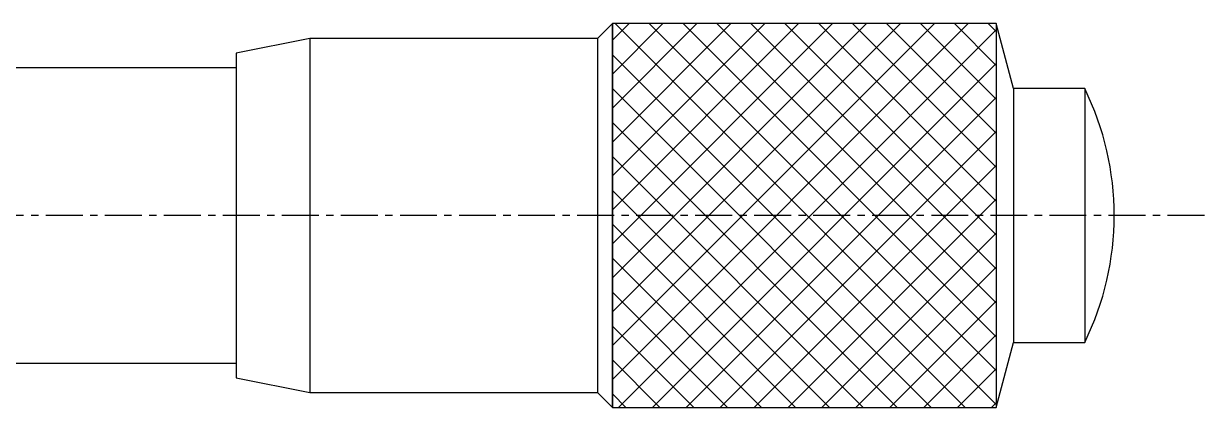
# Model space of a CAD drawing. Extents: x 56 to 220, y 78 to 232.
# Drawn here: x 180.04 to 220.04, y 92.2 to 105.2 of the extents above; entities that cross this region are included whole.
import ezdxf

# ---------------------------------------------------------------- set-up
doc = ezdxf.new("R2010")
doc.units = 0
doc.linetypes.add('CENTER', pattern=[2, 1.25, -0.25, 0.25, -0.25])
doc.layers.get('0').update_dxf_attribs({"linetype": 'CONTINUOUS'})

# ---------------------------------------------------------------- blocks, each defined once
blk = doc.blocks.new('*X9')
at = {"color": 0, "linetype": 'CONTINUOUS'}
for p, q in [((199.986, 93.144), (212.042, 105.2)), ((199.986, 94.293), (210.893, 105.2)), ((199.986, 95.442), (209.744, 105.2)), ((199.986, 96.591), (208.595, 105.2)), ((199.986, 97.74), (207.446, 105.2)), ((199.986, 98.889), (206.296, 105.2)), ((199.986, 100.038), (205.147, 105.2)), ((199.986, 101.187), (203.998, 105.2)), ((199.986, 102.336), (202.849, 105.2)), ((199.986, 103.485), (201.7, 105.2)), ((199.986, 104.634), (200.551, 105.2)), ((212.986, 92.296), (200.082, 105.2)), ((200.191, 92.2), (212.986, 104.995)), ((212.986, 93.445), (201.231, 105.2)), ((212.986, 94.594), (202.38, 105.2)), ((212.986, 95.743), (203.529, 105.2)), ((212.986, 96.892), (204.678, 105.2)), ((212.986, 98.041), (205.827, 105.2)), ((212.986, 99.19), (206.976, 105.2)), ((212.986, 100.339), (208.125, 105.2)), ((212.986, 101.488), (209.274, 105.2)), ((212.986, 102.637), (210.423, 105.2)), ((212.986, 103.786), (211.572, 105.2)), ((212.986, 104.935), (212.721, 105.2)), ((211.933, 92.2), (199.986, 104.147)), ((201.34, 92.2), (212.986, 103.846)), ((210.784, 92.2), (199.986, 102.998)), ((202.489, 92.2), (212.986, 102.696)), ((209.635, 92.2), (199.986, 101.849)), ((203.638, 92.2), (212.986, 101.547)), ((208.486, 92.2), (199.986, 100.7)), ((204.787, 92.2), (212.986, 100.398)), ((207.337, 92.2), (199.986, 99.551)), ((205.936, 92.2), (212.986, 99.249)), ((206.188, 92.2), (199.986, 98.401)), ((207.085, 92.2), (212.986, 98.1)), ((205.039, 92.2), (199.986, 97.252)), ((208.234, 92.2), (212.986, 96.951)), ((203.889, 92.2), (199.986, 96.103)), ((209.383, 92.2), (212.986, 95.802)), ((202.74, 92.2), (199.986, 94.954)), ((210.532, 92.2), (212.986, 94.653)), ((201.591, 92.2), (199.986, 93.805)), ((211.681, 92.2), (212.986, 93.504)), ((200.442, 92.2), (199.986, 92.656)), ((212.83, 92.2), (212.986, 92.355))]:
    blk.add_line(p, q, dxfattribs=at)
blk = doc.blocks.new('AID3745')
at = {"color": 7, "linetype": 'CONTINUOUS'}
for p, q in [((247.075, 102.5), (234.075, 102.5)), ((234.075, 89.5), (247.075, 89.5))]:
    blk.add_line(p, q, dxfattribs=at)
for points in [[(234.075, 89.5, 0), (234.075, 89.502, 0), (234.075, 89.5078, 0), (234.075, 89.5176, 0), (234.075, 89.5313, 0), (234.075, 89.5489, 0), (234.075, 89.5704, 0), (234.075, 89.5957, 0), (234.075, 89.6249, 0), (234.075, 89.6579, 0), (234.075, 89.6948, 0), (234.075, 89.7355, 0), (234.075, 89.7799, 0), (234.075, 89.8281, 0), (234.075, 89.88, 0), (234.075, 89.9355, 0), (234.075, 89.9948, 0), (234.075, 90.0576, 0), (234.075, 90.1241, 0), (234.075, 90.194, 0), (234.075, 90.2675, 0), (234.075, 90.3444, 0), (234.075, 90.4248, 0), (234.075, 90.5085, 0), (234.075, 90.5954, 0), (234.075, 90.6857, 0), (234.075, 90.7792, 0), (234.075, 90.8757, 0), (234.075, 90.9754, 0), (234.075, 91.0781, 0), (234.075, 91.1838, 0), (234.075, 91.2924, 0), (234.075, 91.4038, 0), (234.075, 91.518, 0), (234.075, 91.6349, 0), (234.075, 91.7544, 0), (234.075, 91.8764, 0), (234.075, 92.001, 0), (234.075, 92.128, 0), (234.075, 92.2572, 0), (234.075, 92.3888, 0), (234.075, 92.5225, 0), (234.075, 92.6583, 0), (234.075, 92.7962, 0), (234.075, 92.9359, 0), (234.075, 93.0775, 0), (234.075, 93.2209, 0), (234.075, 93.3659, 0), (234.075, 93.5126, 0), (234.075, 93.6607, 0), (234.075, 93.8102, 0), (234.075, 93.9611, 0), (234.075, 94.1131, 0), (234.075, 94.2664, 0), (234.075, 94.4206, 0), (234.075, 94.5758, 0), (234.075, 94.7319, 0), (234.075, 94.8887, 0), (234.075, 95.0463, 0), (234.075, 95.2043, 0), (234.075, 95.3629, 0), (234.075, 95.5218, 0), (234.075, 95.6811, 0), (234.075, 95.8405, 0), (234.075, 96, 0), (234.075, 96.1595, 0), (234.075, 96.3189, 0), (234.075, 96.4782, 0), (234.075, 96.6371, 0), (234.075, 96.7957, 0), (234.075, 96.9537, 0), (234.075, 97.1113, 0), (234.075, 97.2681, 0), (234.075, 97.4242, 0), (234.075, 97.5794, 0), (234.075, 97.7336, 0), (234.075, 97.8869, 0), (234.075, 98.0389, 0), (234.075, 98.1898, 0), (234.075, 98.3393, 0), (234.075, 98.4874, 0), (234.075, 98.6341, 0), (234.075, 98.7791, 0), (234.075, 98.9225, 0), (234.075, 99.0641, 0), (234.075, 99.2038, 0), (234.075, 99.3417, 0), (234.075, 99.4775, 0), (234.075, 99.6112, 0), (234.075, 99.7428, 0), (234.075, 99.872, 0), (234.075, 99.999, 0), (234.075, 100.124, 0), (234.075, 100.246, 0), (234.075, 100.365, 0), (234.075, 100.482, 0), (234.075, 100.596, 0), (234.075, 100.708, 0), (234.075, 100.816, 0), (234.075, 100.922, 0), (234.075, 101.025, 0), (234.075, 101.124, 0), (234.075, 101.221, 0), (234.075, 101.314, 0), (234.075, 101.405, 0), (234.075, 101.492, 0), (234.075, 101.575, 0), (234.075, 101.656, 0), (234.075, 101.732, 0), (234.075, 101.806, 0), (234.075, 101.876, 0), (234.075, 101.942, 0), (234.075, 102.005, 0), (234.075, 102.064, 0), (234.075, 102.12, 0), (234.075, 102.172, 0), (234.075, 102.22, 0), (234.075, 102.265, 0), (234.075, 102.305, 0), (234.075, 102.342, 0), (234.075, 102.375, 0), (234.075, 102.404, 0), (234.075, 102.43, 0), (234.075, 102.451, 0), (234.075, 102.469, 0), (234.075, 102.482, 0), (234.075, 102.492, 0), (234.075, 102.498, 0), (234.075, 102.5, 0)], [(247.075, 102.5, 0), (247.075, 102.498, 0), (247.075, 102.492, 0), (247.075, 102.482, 0), (247.075, 102.469, 0), (247.075, 102.451, 0), (247.075, 102.43, 0), (247.075, 102.404, 0), (247.075, 102.375, 0), (247.075, 102.342, 0), (247.075, 102.305, 0), (247.075, 102.265, 0), (247.075, 102.22, 0), (247.075, 102.172, 0), (247.075, 102.12, 0), (247.075, 102.064, 0), (247.075, 102.005, 0), (247.075, 101.942, 0), (247.075, 101.876, 0), (247.075, 101.806, 0), (247.075, 101.732, 0), (247.075, 101.656, 0), (247.075, 101.575, 0), (247.075, 101.492, 0), (247.075, 101.405, 0), (247.075, 101.314, 0), (247.075, 101.221, 0), (247.075, 101.124, 0), (247.075, 101.025, 0), (247.075, 100.922, 0), (247.075, 100.816, 0), (247.075, 100.708, 0), (247.075, 100.596, 0), (247.075, 100.482, 0), (247.075, 100.365, 0), (247.075, 100.246, 0), (247.075, 100.124, 0), (247.075, 99.999, 0), (247.075, 99.872, 0), (247.075, 99.7428, 0), (247.075, 99.6112, 0), (247.075, 99.4775, 0), (247.075, 99.3417, 0), (247.075, 99.2038, 0), (247.075, 99.0641, 0), (247.075, 98.9225, 0), (247.075, 98.7791, 0), (247.075, 98.6341, 0), (247.075, 98.4874, 0), (247.075, 98.3393, 0), (247.075, 98.1898, 0), (247.075, 98.0389, 0), (247.075, 97.8869, 0), (247.075, 97.7336, 0), (247.075, 97.5794, 0), (247.075, 97.4242, 0), (247.075, 97.2681, 0), (247.075, 97.1113, 0), (247.075, 96.9537, 0), (247.075, 96.7957, 0), (247.075, 96.6371, 0), (247.075, 96.4782, 0), (247.075, 96.3189, 0), (247.075, 96.1595, 0), (247.075, 96, 0), (247.075, 95.8405, 0), (247.075, 95.6811, 0), (247.075, 95.5218, 0), (247.075, 95.3629, 0), (247.075, 95.2043, 0), (247.075, 95.0463, 0), (247.075, 94.8887, 0), (247.075, 94.7319, 0), (247.075, 94.5758, 0), (247.075, 94.4206, 0), (247.075, 94.2664, 0), (247.075, 94.1131, 0), (247.075, 93.9611, 0), (247.075, 93.8102, 0), (247.075, 93.6607, 0), (247.075, 93.5126, 0), (247.075, 93.3659, 0), (247.075, 93.2209, 0), (247.075, 93.0775, 0), (247.075, 92.9359, 0), (247.075, 92.7962, 0), (247.075, 92.6583, 0), (247.075, 92.5225, 0), (247.075, 92.3888, 0), (247.075, 92.2572, 0), (247.075, 92.128, 0), (247.075, 92.001, 0), (247.075, 91.8764, 0), (247.075, 91.7544, 0), (247.075, 91.6349, 0), (247.075, 91.518, 0), (247.075, 91.4038, 0), (247.075, 91.2924, 0), (247.075, 91.1838, 0), (247.075, 91.0781, 0), (247.075, 90.9754, 0), (247.075, 90.8757, 0), (247.075, 90.7792, 0), (247.075, 90.6857, 0), (247.075, 90.5954, 0), (247.075, 90.5085, 0), (247.075, 90.4248, 0), (247.075, 90.3444, 0), (247.075, 90.2675, 0), (247.075, 90.194, 0), (247.075, 90.1241, 0), (247.075, 90.0576, 0), (247.075, 89.9948, 0), (247.075, 89.9355, 0), (247.075, 89.88, 0), (247.075, 89.8281, 0), (247.075, 89.7799, 0), (247.075, 89.7355, 0), (247.075, 89.6948, 0), (247.075, 89.6579, 0), (247.075, 89.6249, 0), (247.075, 89.5957, 0), (247.075, 89.5704, 0), (247.075, 89.5489, 0), (247.075, 89.5313, 0), (247.075, 89.5176, 0), (247.075, 89.5078, 0), (247.075, 89.502, 0), (247.075, 89.5, 0)]]:
    blk.add_polyline3d(points, dxfattribs=at)

msp = doc.modelspace()

# ---------------------------------------------------------------- linework, layer by layer
at = {"color": 7, "linetype": 'CONTINUOUS'}
for p, q in [((199.986, 105.2), (199.486, 104.7)), ((213.575, 103), (212.986, 105.2)), ((189.736, 104.7), (187.236, 104.2)), ((199.486, 104.7), (189.736, 104.7)), ((187.236, 103.7), (178.986, 103.7)), ((213.575, 103), (213.575, 94.4)), ((215.986, 103), (213.575, 103)), ((215.986, 103), (215.986, 94.4)), ((212.986, 92.2), (213.575, 94.4)), ((213.575, 94.4), (215.986, 94.4)), ((178.986, 93.7), (187.236, 93.7)), ((187.236, 93.2), (189.736, 92.7)), ((189.736, 92.7), (199.486, 92.7)), ((199.486, 92.7), (199.986, 92.2))]:
    msp.add_line(p, q, dxfattribs=at)
at = {"color": 3, "linetype": 'CONTINUOUS'}
for p, q in [((212.986, 105.2), (199.986, 105.2)), ((199.986, 92.2), (212.986, 92.2))]:
    msp.add_line(p, q, dxfattribs=at)
at = {"color": 1, "linetype": 'CENTER'}
msp.add_line((220.041, 98.7), (157.485, 98.7), dxfattribs=at)
at = {"color": 3, "linetype": 'CONTINUOUS'}
for points in [[(199.986, 105.2, 0), (199.986, 105.198, 0), (199.986, 105.192, 0), (199.986, 105.182, 0), (199.986, 105.168, 0), (199.986, 105.151, 0), (199.986, 105.129, 0), (199.986, 105.104, 0), (199.986, 105.075, 0), (199.986, 105.042, 0), (199.986, 105.005, 0), (199.986, 104.964, 0), (199.986, 104.92, 0), (199.986, 104.872, 0), (199.986, 104.82, 0), (199.986, 104.764, 0), (199.986, 104.705, 0), (199.986, 104.642, 0), (199.986, 104.576, 0), (199.986, 104.506, 0), (199.986, 104.432, 0), (199.986, 104.355, 0), (199.986, 104.275, 0), (199.986, 104.191, 0), (199.986, 104.104, 0), (199.986, 104.014, 0), (199.986, 103.921, 0), (199.986, 103.824, 0), (199.986, 103.724, 0), (199.986, 103.622, 0), (199.986, 103.516, 0), (199.986, 103.407, 0), (199.986, 103.296, 0), (199.986, 103.182, 0), (199.986, 103.065, 0), (199.986, 102.945, 0), (199.986, 102.823, 0), (199.986, 102.699, 0), (199.986, 102.572, 0), (199.986, 102.442, 0), (199.986, 102.311, 0), (199.986, 102.177, 0), (199.986, 102.041, 0), (199.986, 101.904, 0), (199.986, 101.764, 0), (199.986, 101.622, 0), (199.986, 101.479, 0), (199.986, 101.334, 0), (199.986, 101.187, 0), (199.986, 101.039, 0), (199.986, 100.889, 0), (199.986, 100.739, 0), (199.986, 100.587, 0), (199.986, 100.433, 0), (199.986, 100.279, 0), (199.986, 100.124, 0), (199.986, 99.968, 0), (199.986, 99.811, 0), (199.986, 99.653, 0), (199.986, 99.495, 0), (199.986, 99.337, 0), (199.986, 99.178, 0), (199.986, 99.019, 0), (199.986, 98.859, 0), (199.986, 98.7, 0), (199.986, 98.54, 0), (199.986, 98.381, 0), (199.986, 98.222, 0), (199.986, 98.063, 0), (199.986, 97.904, 0), (199.986, 97.746, 0), (199.986, 97.588, 0), (199.986, 97.432, 0), (199.986, 97.276, 0), (199.986, 97.12, 0), (199.986, 96.966, 0), (199.986, 96.813, 0), (199.986, 96.661, 0), (199.986, 96.51, 0), (199.986, 96.36, 0), (199.986, 96.212, 0), (199.986, 96.066, 0), (199.986, 95.921, 0), (199.986, 95.777, 0), (199.986, 95.636, 0), (199.986, 95.496, 0), (199.986, 95.358, 0), (199.986, 95.222, 0), (199.986, 95.088, 0), (199.986, 94.957, 0), (199.986, 94.828, 0), (199.986, 94.701, 0), (199.986, 94.576, 0), (199.986, 94.454, 0), (199.986, 94.335, 0), (199.986, 94.218, 0), (199.986, 94.103, 0), (199.986, 93.992, 0), (199.986, 93.883, 0), (199.986, 93.778, 0), (199.986, 93.675, 0), (199.986, 93.576, 0), (199.986, 93.479, 0), (199.986, 93.385, 0), (199.986, 93.295, 0), (199.986, 93.208, 0), (199.986, 93.124, 0), (199.986, 93.044, 0), (199.986, 92.967, 0), (199.986, 92.894, 0), (199.986, 92.824, 0), (199.986, 92.757, 0), (199.986, 92.695, 0), (199.986, 92.635, 0), (199.986, 92.58, 0), (199.986, 92.528, 0), (199.986, 92.48, 0), (199.986, 92.435, 0), (199.986, 92.394, 0), (199.986, 92.358, 0), (199.986, 92.325, 0), (199.986, 92.295, 0), (199.986, 92.27, 0), (199.986, 92.249, 0), (199.986, 92.231, 0), (199.986, 92.217, 0), (199.986, 92.207, 0), (199.986, 92.202, 0), (199.986, 92.2, 0)], [(212.986, 105.2, 0), (212.986, 105.198, 0), (212.986, 105.192, 0), (212.986, 105.182, 0), (212.986, 105.168, 0), (212.986, 105.151, 0), (212.986, 105.129, 0), (212.986, 105.104, 0), (212.986, 105.075, 0), (212.986, 105.042, 0), (212.986, 105.005, 0), (212.986, 104.964, 0), (212.986, 104.92, 0), (212.986, 104.872, 0), (212.986, 104.82, 0), (212.986, 104.764, 0), (212.986, 104.705, 0), (212.986, 104.642, 0), (212.986, 104.576, 0), (212.986, 104.506, 0), (212.986, 104.432, 0), (212.986, 104.355, 0), (212.986, 104.275, 0), (212.986, 104.191, 0), (212.986, 104.104, 0), (212.986, 104.014, 0), (212.986, 103.921, 0), (212.986, 103.824, 0), (212.986, 103.724, 0), (212.986, 103.622, 0), (212.986, 103.516, 0), (212.986, 103.407, 0), (212.986, 103.296, 0), (212.986, 103.182, 0), (212.986, 103.065, 0), (212.986, 102.945, 0), (212.986, 102.823, 0), (212.986, 102.699, 0), (212.986, 102.572, 0), (212.986, 102.443, 0), (212.986, 102.311, 0), (212.986, 102.177, 0), (212.986, 102.042, 0), (212.986, 101.904, 0), (212.986, 101.764, 0), (212.986, 101.622, 0), (212.986, 101.479, 0), (212.986, 101.334, 0), (212.986, 101.187, 0), (212.986, 101.039, 0), (212.986, 100.89, 0), (212.986, 100.739, 0), (212.986, 100.587, 0), (212.986, 100.433, 0), (212.986, 100.279, 0), (212.986, 100.124, 0), (212.986, 99.968, 0), (212.986, 99.811, 0), (212.986, 99.653, 0), (212.986, 99.495, 0), (212.986, 99.337, 0), (212.986, 99.178, 0), (212.986, 99.019, 0), (212.986, 98.859, 0), (212.986, 98.7, 0), (212.986, 98.54, 0), (212.986, 98.381, 0), (212.986, 98.222, 0), (212.986, 98.063, 0), (212.986, 97.904, 0), (212.986, 97.746, 0), (212.986, 97.588, 0), (212.986, 97.432, 0), (212.986, 97.275, 0), (212.986, 97.12, 0), (212.986, 96.966, 0), (212.986, 96.813, 0), (212.986, 96.661, 0), (212.986, 96.51, 0), (212.986, 96.36, 0), (212.986, 96.212, 0), (212.986, 96.066, 0), (212.986, 95.921, 0), (212.986, 95.777, 0), (212.986, 95.635, 0), (212.986, 95.496, 0), (212.986, 95.358, 0), (212.986, 95.222, 0), (212.986, 95.088, 0), (212.986, 94.957, 0), (212.986, 94.828, 0), (212.986, 94.701, 0), (212.986, 94.576, 0), (212.986, 94.454, 0), (212.986, 94.334, 0), (212.986, 94.218, 0), (212.986, 94.103, 0), (212.986, 93.992, 0), (212.986, 93.883, 0), (212.986, 93.778, 0), (212.986, 93.675, 0), (212.986, 93.575, 0), (212.986, 93.479, 0), (212.986, 93.385, 0), (212.986, 93.295, 0), (212.986, 93.208, 0), (212.986, 93.124, 0), (212.986, 93.044, 0), (212.986, 92.967, 0), (212.986, 92.894, 0), (212.986, 92.824, 0), (212.986, 92.757, 0), (212.986, 92.694, 0), (212.986, 92.635, 0), (212.986, 92.58, 0), (212.986, 92.528, 0), (212.986, 92.48, 0), (212.986, 92.435, 0), (212.986, 92.394, 0), (212.986, 92.358, 0), (212.986, 92.325, 0), (212.986, 92.295, 0), (212.986, 92.27, 0), (212.986, 92.249, 0), (212.986, 92.231, 0), (212.986, 92.217, 0), (212.986, 92.207, 0), (212.986, 92.202, 0), (212.986, 92.2, 0)]]:
    msp.add_polyline3d(points, dxfattribs=at)
at = {"color": 7, "linetype": 'CONTINUOUS'}
for points in [[(189.736, 104.7, 0), (189.736, 104.698, 0), (189.736, 104.692, 0), (189.736, 104.683, 0), (189.736, 104.671, 0), (189.736, 104.655, 0), (189.736, 104.635, 0), (189.736, 104.611, 0), (189.736, 104.584, 0), (189.736, 104.554, 0), (189.736, 104.52, 0), (189.736, 104.482, 0), (189.736, 104.441, 0), (189.736, 104.397, 0), (189.736, 104.349, 0), (189.736, 104.298, 0), (189.736, 104.243, 0), (189.736, 104.185, 0), (189.736, 104.124, 0), (189.736, 104.059, 0), (189.736, 103.991, 0), (189.736, 103.92, 0), (189.736, 103.846, 0), (189.736, 103.769, 0), (189.736, 103.689, 0), (189.736, 103.605, 0), (189.736, 103.519, 0), (189.736, 103.43, 0), (189.736, 103.338, 0), (189.736, 103.243, 0), (189.736, 103.145, 0), (189.736, 103.045, 0), (189.736, 102.942, 0), (189.736, 102.837, 0), (189.736, 102.729, 0), (189.736, 102.619, 0), (189.736, 102.506, 0), (189.736, 102.391, 0), (189.736, 102.274, 0), (189.736, 102.155, 0), (189.736, 102.033, 0), (189.736, 101.91, 0), (189.736, 101.784, 0), (189.736, 101.657, 0), (189.736, 101.528, 0), (189.736, 101.397, 0), (189.736, 101.265, 0), (189.736, 101.131, 0), (189.736, 100.996, 0), (189.736, 100.859, 0), (189.736, 100.721, 0), (189.736, 100.582, 0), (189.736, 100.441, 0), (189.736, 100.3, 0), (189.736, 100.158, 0), (189.736, 100.014, 0), (189.736, 99.87, 0), (189.736, 99.725, 0), (189.736, 99.58, 0), (189.736, 99.434, 0), (189.736, 99.288, 0), (189.736, 99.141, 0), (189.736, 98.994, 0), (189.736, 98.847, 0), (189.736, 98.7, 0), (189.736, 98.552, 0), (189.736, 98.405, 0), (189.736, 98.258, 0), (189.736, 98.112, 0), (189.736, 97.965, 0), (189.736, 97.819, 0), (189.736, 97.674, 0), (189.736, 97.529, 0), (189.736, 97.385, 0), (189.736, 97.242, 0), (189.736, 97.099, 0), (189.736, 96.958, 0), (189.736, 96.818, 0), (189.736, 96.678, 0), (189.736, 96.54, 0), (189.736, 96.404, 0), (189.736, 96.268, 0), (189.736, 96.134, 0), (189.736, 96.002, 0), (189.736, 95.871, 0), (189.736, 95.742, 0), (189.736, 95.615, 0), (189.736, 95.49, 0), (189.736, 95.366, 0), (189.736, 95.245, 0), (189.736, 95.126, 0), (189.736, 95.008, 0), (189.736, 94.893, 0), (189.736, 94.781, 0), (189.736, 94.67, 0), (189.736, 94.562, 0), (189.736, 94.457, 0), (189.736, 94.354, 0), (189.736, 94.254, 0), (189.736, 94.156, 0), (189.736, 94.062, 0), (189.736, 93.97, 0), (189.736, 93.88, 0), (189.736, 93.794, 0), (189.736, 93.711, 0), (189.736, 93.631, 0), (189.736, 93.553, 0), (189.736, 93.479, 0), (189.736, 93.408, 0), (189.736, 93.34, 0), (189.736, 93.276, 0), (189.736, 93.215, 0), (189.736, 93.156, 0), (189.736, 93.102, 0), (189.736, 93.05, 0), (189.736, 93.002, 0), (189.736, 92.958, 0), (189.736, 92.917, 0), (189.736, 92.879, 0), (189.736, 92.846, 0), (189.736, 92.815, 0), (189.736, 92.788, 0), (189.736, 92.765, 0), (189.736, 92.745, 0), (189.736, 92.729, 0), (189.736, 92.716, 0), (189.736, 92.707, 0), (189.736, 92.701, 0), (189.736, 92.7, 0)], [(199.486, 104.7, 0), (199.486, 104.698, 0), (199.486, 104.692, 0), (199.486, 104.683, 0), (199.486, 104.671, 0), (199.486, 104.655, 0), (199.486, 104.635, 0), (199.486, 104.611, 0), (199.486, 104.584, 0), (199.486, 104.554, 0), (199.486, 104.52, 0), (199.486, 104.482, 0), (199.486, 104.441, 0), (199.486, 104.397, 0), (199.486, 104.349, 0), (199.486, 104.298, 0), (199.486, 104.243, 0), (199.486, 104.185, 0), (199.486, 104.124, 0), (199.486, 104.059, 0), (199.486, 103.991, 0), (199.486, 103.92, 0), (199.486, 103.846, 0), (199.486, 103.769, 0), (199.486, 103.688, 0), (199.486, 103.605, 0), (199.486, 103.519, 0), (199.486, 103.43, 0), (199.486, 103.338, 0), (199.486, 103.243, 0), (199.486, 103.145, 0), (199.486, 103.045, 0), (199.486, 102.942, 0), (199.486, 102.837, 0), (199.486, 102.729, 0), (199.486, 102.619, 0), (199.486, 102.506, 0), (199.486, 102.391, 0), (199.486, 102.274, 0), (199.486, 102.155, 0), (199.486, 102.033, 0), (199.486, 101.91, 0), (199.486, 101.784, 0), (199.486, 101.657, 0), (199.486, 101.528, 0), (199.486, 101.397, 0), (199.486, 101.265, 0), (199.486, 101.131, 0), (199.486, 100.996, 0), (199.486, 100.859, 0), (199.486, 100.721, 0), (199.486, 100.582, 0), (199.486, 100.441, 0), (199.486, 100.3, 0), (199.486, 100.158, 0), (199.486, 100.014, 0), (199.486, 99.87, 0), (199.486, 99.725, 0), (199.486, 99.58, 0), (199.486, 99.434, 0), (199.486, 99.288, 0), (199.486, 99.141, 0), (199.486, 98.994, 0), (199.486, 98.847, 0), (199.486, 98.7, 0), (199.486, 98.552, 0), (199.486, 98.405, 0), (199.486, 98.258, 0), (199.486, 98.112, 0), (199.486, 97.965, 0), (199.486, 97.819, 0), (199.486, 97.674, 0), (199.486, 97.529, 0), (199.486, 97.385, 0), (199.486, 97.242, 0), (199.486, 97.1, 0), (199.486, 96.958, 0), (199.486, 96.818, 0), (199.486, 96.678, 0), (199.486, 96.54, 0), (199.486, 96.404, 0), (199.486, 96.268, 0), (199.486, 96.134, 0), (199.486, 96.002, 0), (199.486, 95.871, 0), (199.486, 95.742, 0), (199.486, 95.615, 0), (199.486, 95.49, 0), (199.486, 95.366, 0), (199.486, 95.245, 0), (199.486, 95.126, 0), (199.486, 95.008, 0), (199.486, 94.893, 0), (199.486, 94.781, 0), (199.486, 94.67, 0), (199.486, 94.562, 0), (199.486, 94.457, 0), (199.486, 94.354, 0), (199.486, 94.254, 0), (199.486, 94.156, 0), (199.486, 94.062, 0), (199.486, 93.97, 0), (199.486, 93.88, 0), (199.486, 93.794, 0), (199.486, 93.711, 0), (199.486, 93.631, 0), (199.486, 93.553, 0), (199.486, 93.479, 0), (199.486, 93.408, 0), (199.486, 93.34, 0), (199.486, 93.276, 0), (199.486, 93.215, 0), (199.486, 93.156, 0), (199.486, 93.102, 0), (199.486, 93.05, 0), (199.486, 93.003, 0), (199.486, 92.958, 0), (199.486, 92.917, 0), (199.486, 92.879, 0), (199.486, 92.846, 0), (199.486, 92.815, 0), (199.486, 92.788, 0), (199.486, 92.765, 0), (199.486, 92.745, 0), (199.486, 92.729, 0), (199.486, 92.716, 0), (199.486, 92.707, 0), (199.486, 92.701, 0), (199.486, 92.7, 0)], [(187.236, 104.2, 0), (187.236, 104.198, 0), (187.236, 104.193, 0), (187.236, 104.185, 0), (187.236, 104.173, 0), (187.236, 104.158, 0), (187.236, 104.14, 0), (187.236, 104.119, 0), (187.236, 104.094, 0), (187.236, 104.066, 0), (187.236, 104.035, 0), (187.236, 104, 0), (187.236, 103.963, 0), (187.236, 103.922, 0), (187.236, 103.878, 0), (187.236, 103.831, 0), (187.236, 103.781, 0), (187.236, 103.728, 0), (187.236, 103.672, 0), (187.236, 103.612, 0), (187.236, 103.55, 0), (187.236, 103.485, 0), (187.236, 103.417, 0), (187.236, 103.346, 0), (187.236, 103.273, 0), (187.236, 103.196, 0), (187.236, 103.117, 0), (187.236, 103.036, 0), (187.236, 102.951, 0), (187.236, 102.864, 0), (187.236, 102.775, 0), (187.236, 102.683, 0), (187.236, 102.589, 0), (187.236, 102.492, 0), (187.236, 102.393, 0), (187.236, 102.292, 0), (187.236, 102.189, 0), (187.236, 102.083, 0), (187.236, 101.976, 0), (187.236, 101.867, 0), (187.236, 101.755, 0), (187.236, 101.642, 0), (187.236, 101.527, 0), (187.236, 101.411, 0), (187.236, 101.292, 0), (187.236, 101.173, 0), (187.236, 101.051, 0), (187.236, 100.929, 0), (187.236, 100.804, 0), (187.236, 100.679, 0), (187.236, 100.553, 0), (187.236, 100.425, 0), (187.236, 100.296, 0), (187.236, 100.167, 0), (187.236, 100.036, 0), (187.236, 99.905, 0), (187.236, 99.773, 0), (187.236, 99.64, 0), (187.236, 99.507, 0), (187.236, 99.373, 0), (187.236, 99.239, 0), (187.236, 99.104, 0), (187.236, 98.97, 0), (187.236, 98.835, 0), (187.236, 98.7, 0), (187.236, 98.565, 0), (187.236, 98.43, 0), (187.236, 98.295, 0), (187.236, 98.161, 0), (187.236, 98.026, 0), (187.236, 97.893, 0), (187.236, 97.759, 0), (187.236, 97.627, 0), (187.236, 97.495, 0), (187.236, 97.363, 0), (187.236, 97.233, 0), (187.236, 97.103, 0), (187.236, 96.975, 0), (187.236, 96.847, 0), (187.236, 96.72, 0), (187.236, 96.595, 0), (187.236, 96.471, 0), (187.236, 96.348, 0), (187.236, 96.227, 0), (187.236, 96.107, 0), (187.236, 95.989, 0), (187.236, 95.872, 0), (187.236, 95.757, 0), (187.236, 95.644, 0), (187.236, 95.533, 0), (187.236, 95.423, 0), (187.236, 95.316, 0), (187.236, 95.211, 0), (187.236, 95.107, 0), (187.236, 95.006, 0), (187.236, 94.907, 0), (187.236, 94.811, 0), (187.236, 94.716, 0), (187.236, 94.624, 0), (187.236, 94.535, 0), (187.236, 94.448, 0), (187.236, 94.364, 0), (187.236, 94.282, 0), (187.236, 94.203, 0), (187.236, 94.127, 0), (187.236, 94.053, 0), (187.236, 93.982, 0), (187.236, 93.914, 0), (187.236, 93.849, 0), (187.236, 93.787, 0), (187.236, 93.728, 0), (187.236, 93.672, 0), (187.236, 93.618, 0), (187.236, 93.568, 0), (187.236, 93.521, 0), (187.236, 93.477, 0), (187.236, 93.436, 0), (187.236, 93.399, 0), (187.236, 93.365, 0), (187.236, 93.333, 0), (187.236, 93.305, 0), (187.236, 93.281, 0), (187.236, 93.259, 0), (187.236, 93.241, 0), (187.236, 93.226, 0), (187.236, 93.215, 0), (187.236, 93.206, 0), (187.236, 93.201, 0), (187.236, 93.2, 0)]]:
    msp.add_polyline3d(points, dxfattribs=at)
msp.add_arc((207.241, 98.7), 9.745, 333.8162, 26.1838, dxfattribs=at)

# ---------------------------------------------------------------- block references
at = {"color": 3, "linetype": 'CONTINUOUS'}
msp.add_blockref('*X9', (0, 0), dxfattribs=at)
msp.add_blockref('AID3745', (-34.089, 2.7))

doc.saveas('drawing.dxf')
